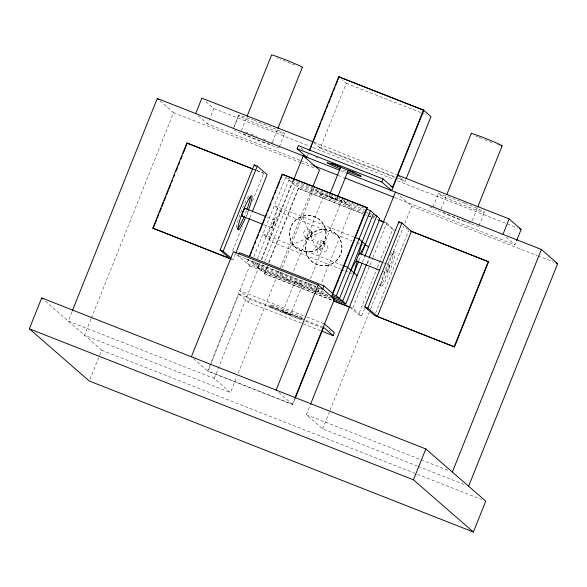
<?xml version="1.0" encoding="UTF-8"?>
<svg xmlns="http://www.w3.org/2000/svg" width="587" height="587" viewBox="0 0 587 587"><rect width="100%" height="100%" fill="white"/><g stroke="black" fill="none" stroke-linecap="round" stroke-linejoin="round"><path stroke-width="0.44" stroke-dasharray="2.94 2.2" d="M320.957 240.633L320.458 244.757L316.613 243.245A4.16 4.124 -48.9 0 0 321.038 248.851A4.16 4.124 -48.9 0 0 323.716 242.167A4.16 4.124 -48.9 0 0 316.613 243.245M269.257 239.547L277.468 208.422M71.988 311.704L68.246 321.052L214.211 378.439L230.478 392.608L236.935 376.465M90.978 319.079L84.521 335.221L230.478 392.608M91.315 318.227L173.547 112.638L158.629 99.643M89.958 379.349L99.306 355.979M99.643 355.142L101.646 350.138L45.118 300.904M299.862 160.251L207.673 124.004L213.851 108.566L204.525 100.443M233.355 128.509L238.586 115.426M234.125 126.601L238.704 115.155M241.33 130.585L246.76 117.011M272.515 141.937L277.607 129.213M232.665 250.774L242.446 226.318M246.496 216.199L248.851 210.3M252.564 201.025L263.358 174.038M235.409 253.966L233.046 259.865L231.762 258.75M249.908 217.704L251.933 212.648M279.324 146.897L284.68 133.55M248.639 259.205L246.944 263.431L314.735 290.088M236.722 254.531L249.695 265.83L207.651 370.947L292.392 404.267L294.425 399.197M294.769 399.476L292.737 404.56L207.996 371.248L238.872 294.043L323.613 327.363M315.887 292.238L261.054 270.68L251.61 262.455L252.278 260.782M253.944 256.607L285.671 177.289L300.625 183.166M256.093 261.853L254.758 265.192L315.402 289.039M257.429 258.515L288.819 180.033L364.424 209.757M259.579 263.761L257.906 267.936L314.397 290.147M261.244 259.586L291.966 182.777L364.248 211.188M214.211 378.439L260.078 263.746M261.78 259.498L293.383 180.488M320.421 330.65L248.396 302.334L249.629 299.245L239.767 290.66L305.864 316.642M261.054 270.68L263.394 264.832M264.73 261.494L295.114 185.514L285.671 177.289M307.28 156.502L308.909 152.437M313.605 293.016L264.568 273.74L264.223 273.439L266.924 266.696M268.611 262.477L298.284 188.273L362.935 213.69M264.568 273.74L267.599 266.146M268.949 262.778L298.629 188.574L298.284 188.273M394.897 177.457L320.326 148.137L346.264 83.288L342.346 79.869M238.293 373.068L279.067 271.121M280.432 267.716L312.372 187.862M280.52 271.891L279.852 273.557L289.303 281.782L291.636 275.941M282.193 267.716L313.92 188.398L323.364 196.623L292.972 272.603M269.756 306.693L270.468 304.947M311.007 236.532L312.555 232.672M282.817 311.822L294.879 281.672L298.277 282.853L302.54 284.732L290.477 314.889L282.817 311.822L290.499 314.845M337.606 197.063C338.758 202.508 325.624 196.77 329.931 194.04M308.769 282.993L308.102 284.666L316.29 291.79M310.442 278.818L342.162 199.499L351.613 207.725L321.221 283.704M319.218 288.716L317.545 292.891L330.841 298.115M359.009 260.342L361.012 255.33M362.495 262.25L364.828 256.402M417.408 466.1L322.659 428.848L306.392 414.679L310.127 405.331M366.875 263.453L368.915 258.361M367.491 263.46L369.517 258.405M364.63 308.388L361.592 315.975L352.684 308.219L372.584 258.471M372.921 257.627L386.745 223.053L385.05 222.385M395.748 177.788L405.067 181.449L405.742 179.769M361.592 315.975L358.518 314.764L377.067 268.391M377.404 267.547L392.578 229.605L384.015 222.143M322.659 428.848L329.799 411.01M330.136 410.159L369.216 312.46M370.573 309.063L403.533 226.648M404.898 223.251L411.692 206.264L398.081 194.414M375.643 313.003L408.699 230.368M433.089 207.035L438.438 193.681M441.028 209.031L446.12 196.307M472.286 220.543L477.37 207.82M479.058 225.423L484.414 212.076M394.603 197.496L514.96 244.816L516.259 241.565M328.925 196.55L336.608 199.573M294.857 281.716L302.54 284.732M266.109 236.81L280.615 211.159M291.211 245.168L330.811 227.888M320.216 193.879L345.31 202.244M254.149 120.35L259.065 122.25A24.97 1.13 21.8 0 1 283.602 133.645A24.97 1.13 21.8 0 1 245.63 118.985A24.97 1.13 21.8 0 1 253.188 119.983M346.264 83.288L420.835 112.601M421.686 112.939L426.771 114.935M313.979 142.208L396.181 174.522M319.13 147.095L395.396 177.076M398.786 178.411L403.871 180.407M213.851 108.566L309.452 146.148M312.864 147.491L393.95 179.373M397.37 180.715L517.719 228.035M315.476 156.927L318.022 157.925M340.856 170.641L345.941 172.637M300.713 160.589L312.666 165.285M338.273 175.352L344.246 177.7M173.547 112.638L300.727 162.636M301.579 162.973L315.241 168.344M411.692 206.264L537.164 255.594M538.015 255.925L554.238 262.301M301.454 183.496L336.351 197.217M337.18 197.54L363.764 207.996M365.077 211.518L368.401 212.824M369.23 213.147L371.725 214.13M253.452 169.166L256.013 170.179M256.864 170.509L263.695 173.194M295.114 185.514L367.396 213.932M368.225 214.262L374.873 216.874M253.511 169.357L256.057 170.362M256.908 170.692L263.71 173.363M368.034 215.7L373.992 218.041M298.629 188.574L362.883 213.837M363.727 214.167L367.11 215.495M367.954 215.833L373.875 218.159M377.258 219.487L378.945 220.154M392.578 229.605L394.119 230.207M393.319 251.493L394.86 252.094A18.314 2.355 -68.5 0 1 386.297 278.994A18.314 2.355 -68.5 0 1 383.032 276.154A18.314 2.355 -68.5 0 1 394.86 252.094M354.071 237.031L274.32 205.677L283.763 213.903L351.884 240.685M356.874 242.644L360.198 243.957M361.027 244.28L363.522 245.263M267.415 217.183L274.907 220.125A4.16 0.536 -68.5 0 1 272.962 226.237A4.16 0.536 -68.5 0 1 272.221 225.591A4.16 0.536 -68.5 0 1 274.907 220.125M383.781 262.932L389.607 265.221A4.16 0.536 -68.5 0 1 387.662 271.333A4.16 0.536 -68.5 0 1 386.921 270.688A4.16 0.536 -68.5 0 1 389.607 265.221M263.497 224.572L271.818 227.844M382.357 271.304L386.517 272.94M342.72 265.419L262.961 234.066L272.412 242.292L340.533 269.073M341.363 269.404L344.686 270.71M345.516 271.033L352.163 273.645M379.73 285.458L381.271 286.067M238.036 255.675L315.997 286.331M320.715 288.701L247.839 260.048L245.205 257.752M251.61 262.455L315.579 287.601M316.408 287.931L322.226 290.213M316.239 289.362L325.374 292.957M315.586 290.418L328.294 295.415M316.892 291.13L327.693 295.371M249.695 265.83L314.096 291.152M314.948 291.482L330.202 297.484M264.223 273.439L313.421 292.781M314.272 293.118L332.198 300.162M350.982 307.544L352.684 308.219M314.449 293.346L332.198 300.331M306.715 316.98L324.508 323.973M249.629 299.245L302.166 319.9A18.314 0.829 21.8 0 1 276.044 309.797A18.314 0.829 21.8 0 1 276.58 308.593A18.314 0.829 21.8 0 1 302.496 319.328M305.556 321.236L321.661 327.561M329.285 330.562L330.98 331.229M306.392 414.679L448.938 470.723M418.26 466.43L466.063 485.229M101.646 350.138L481.479 499.471M317.068 191.135L348.465 204.988M442.642 212.076L444.726 213.059A16.649 0.756 21.8 0 0 463.356 220.631M506.302 237.273L514.96 244.816M400.539 177.509L405.067 181.449M313.803 142.45L320.326 148.137M406.131 228.13L407.415 229.253M301.05 148.005L303.09 149.78M386.745 223.053L395.653 230.808M332.337 197.687L332.763 198.061M198.347 115.888L207.673 124.004M310.156 230.28L313.495 233.193M322.945 241.418L326.284 244.324M305.181 236.957L308.527 239.87M317.971 248.096L321.309 251.001M272.933 223.61L273.366 223.985M349.955 307.309L358.518 314.764M238.872 294.043L248.396 302.334M278.832 392.454L292.737 404.56M193.417 358.554L207.996 371.248M302.562 216.779L319.46 256.277M302.855 318.367A18.314 0.829 21.8 0 1 276.66 308.248A18.314 0.829 21.8 0 1 277.196 307.045A18.314 0.829 21.8 0 1 303.112 317.78M346.073 171.14A18.314 0.829 21.8 0 1 341.634 169.364M389.995 255.308A18.314 2.355 -68.5 0 1 392.945 256.519A18.314 2.355 -68.5 0 1 384.177 279.559A18.314 2.355 -68.5 0 1 379.701 282.362M246.437 210.865A18.314 2.355 -68.5 0 1 244.691 215.319M236.378 227.609A18.314 2.355 -68.5 0 1 242.725 207.644A18.314 2.355 -68.5 0 1 250.194 195.222M248.25 210.733A18.314 2.355 -68.5 0 1 245.924 216.654M478.853 225.973A24.97 1.13 21.8 0 1 462.094 220.595A24.97 1.13 21.8 0 1 434.806 209.045M432.516 208.04A24.97 1.13 21.8 0 1 428.393 206.331M471.266 223.089A16.649 0.756 21.8 0 1 464.214 220.947M499.97 145.422A16.649 0.756 21.8 0 1 497.468 144.593M492.031 142.597A16.649 0.756 21.8 0 1 482.485 138.811M481.714 138.488A16.649 0.756 21.8 0 1 478.779 137.248M477.928 136.881A16.649 0.756 21.8 0 1 475.609 135.854M279.118 147.447A24.97 1.13 21.8 0 1 261.626 141.783A24.97 1.13 21.8 0 1 234.477 130.211M269.947 144.277A16.649 0.756 21.8 0 1 255.088 138.803A16.649 0.756 21.8 0 1 241.44 132.809M245.806 132.097A24.97 1.13 21.8 0 1 247.985 132.889M251.111 134.063A24.97 1.13 21.8 0 1 256.989 136.331M263.042 138.752A24.97 1.13 21.8 0 1 266.417 140.139M271.172 142.149A24.97 1.13 21.8 0 1 273.351 143.096M294.887 65.04A16.649 0.756 21.8 0 1 291.944 63.939M290.389 63.345A16.649 0.756 21.8 0 1 280.138 59.192M278.385 58.436A16.649 0.756 21.8 0 1 276.778 57.731M464.845 203.197L458.799 200.776A24.97 1.13 21.8 0 0 441.563 195.75A24.97 1.13 21.8 0 0 480.672 211.393A24.97 1.13 21.8 0 0 464.845 203.197M311.594 240.626A4.16 4.124 -48.9 0 0 314.265 233.942A4.16 4.124 -48.9 0 0 307.17 235.02A4.16 4.124 -48.9 0 0 311.594 240.626M326.189 265.544A18.314 18.138 -48.9 0 0 337.958 236.128A18.314 18.138 -48.9 0 0 306.722 240.868A18.314 18.138 -48.9 0 0 326.189 265.544M324.376 251.764A4.16 4.124 -48.9 0 0 327.054 245.08A4.16 4.124 -48.9 0 0 319.952 246.151A4.16 4.124 -48.9 0 0 324.376 251.764M326.365 265.698A18.314 18.138 -48.9 0 0 338.127 236.275A18.314 18.138 -48.9 0 0 306.898 241.022A18.314 18.138 -48.9 0 0 326.365 265.698M310.406 251.801A18.314 18.138 -48.9 0 0 322.175 222.385A18.314 18.138 -48.9 0 0 290.939 227.125A18.314 18.138 -48.9 0 0 310.406 251.801M310.237 251.654A18.314 18.138 -48.9 0 0 322.006 222.231A18.314 18.138 -48.9 0 0 290.77 226.978A18.314 18.138 -48.9 0 0 310.237 251.654M308.256 237.72A4.16 4.124 -48.9 0 0 310.927 231.036A4.16 4.124 -48.9 0 0 303.831 232.107A4.16 4.124 -48.9 0 0 308.256 237.72"/><path stroke-width="0.88" d="M353.998 272.867L357.094 261.134M358.892 254.31L362.208 241.734M29.35 328.815L41.699 297.932L425.802 448.945L485.75 501.151L473.393 532.027L89.29 381.022L29.35 328.815L413.453 479.828L473.393 532.027M72.326 310.853L157.279 98.462L339.161 169.973M195.684 113.562L201.862 98.124L313.135 141.871L312.159 144.307M231.344 259.197L152.811 228.16L186.871 142.993L252.601 168.836M153.156 228.453L156.524 220.022M157.199 218.335L158.886 214.123M159.561 212.435L161.249 208.216M161.924 206.536L163.604 202.317M164.279 200.629L165.967 196.418M166.642 194.73L168.33 190.511M169.005 188.823L170.692 184.612M171.367 182.924L172.373 180.392M173.723 177.017L174.735 174.493M176.085 171.118L177.435 167.743M178.448 165.218L179.798 161.843M180.811 159.312L182.153 155.944M183.166 153.412L186.879 144.138M247.098 116.167L271.532 55.083A16.649 0.756 21.8 0 1 273.072 55.281L275.31 56A16.649 0.756 21.8 0 1 301.586 66.757L302.378 67.278L277.945 128.362M152.811 228.16L229.634 258.361L220.11 250.069L254.178 164.91L257.245 166.114L267.107 174.706L252.271 211.804M231.117 258.185L223.185 251.28L257.245 166.114M191.384 356.779L233.428 251.662L318.169 284.981L334.436 299.15L295.1 397.502M235.747 253.122L249.57 218.547M238.652 254.134L239.276 252.593L324.009 285.906L332.58 293.361L366.897 207.549L282.164 174.229L249.196 256.651M249.989 255.815L251.684 251.581M252.366 249.886L253.379 247.347M254.736 243.957L255.749 241.418M257.106 238.036L258.456 234.646M259.476 232.107L262.184 225.335M262.859 223.64L264.554 219.406M265.229 217.711L266.924 213.477M267.599 211.782L269.294 207.549M269.976 205.861L270.989 203.315M272.346 199.932L273.359 197.393M274.716 194.003L276.066 190.621M277.086 188.075L279.794 181.302M280.469 179.607L282.164 175.374M306.957 157.309L297.095 148.724L298.335 145.635L383.069 178.954L392.593 187.238L423.469 110.04L338.728 76.721L309.21 150.529M293.72 179.637L303.237 155.849L319.504 170.017L312.71 187.011M309.885 150.001L311.506 145.936M313.473 141.027L320.884 122.5M321.559 120.819L323.239 116.608M323.914 114.92L325.602 110.708M326.269 109.028L327.957 104.816M328.632 103.129L330.312 98.917M330.987 97.237L332.675 93.025M333.343 91.337L335.03 87.125M335.705 85.445L337.386 81.233M338.061 79.546L339.073 77.022L338.728 76.721M330.261 193.204L340.651 167.229M337.921 196.271L348.311 170.296M276.125 390.098L318.169 284.981M324.009 285.906L322.777 288.995L321.082 288.327M331.684 296.751L367.242 207.849L366.897 207.549M295.114 398.624L323.613 327.363L333.137 335.647L334.37 332.558L324.508 323.973M362.157 263.086L345.794 303.993L336.351 295.767L370.412 210.608L366.259 208.972M339.073 77.022L423.814 110.334L391.698 190.628L381.836 182.043L383.069 178.954M373.559 213.345L339.499 298.512L332.022 295.569M358.679 261.178L342.647 301.256L331.017 296.677M361.35 254.494L376.707 216.089L375.049 215.436M364.828 256.402L379.855 218.834L370.412 210.608M310.472 404.487L366.537 264.304M369.252 257.51L395.418 192.088M406.079 178.925L431.005 116.6L423.469 110.04M364.769 306.942L398.837 221.783L401.904 222.987L411.428 231.278L488.589 261.78L454.529 346.939L374.631 315.535L364.769 306.942L367.844 308.153L377.36 316.444L454.529 346.939M367.844 308.153L401.904 222.987M377.36 316.444L411.428 231.278M446.795 194.613L471.229 133.528M477.715 206.969L502.142 145.884M454.184 346.646L488.245 261.479M502.971 234.374L509.149 218.936L397.876 175.19L399.204 176.349M413.453 479.828L425.802 448.945M516.582 240.751L521.131 229.378L509.149 218.936M452.35 472.065L541.383 249.475L346.785 172.974M468.624 486.234L557.65 263.644L541.383 249.475M350.85 270.123L356.705 259.77M359.948 254.039L365.356 244.478M519.429 228.703L521.131 229.378M297.095 148.724L381.836 182.043M390.898 186.578L392.593 187.238M313.517 165.622L337.415 175.014M345.097 178.037L393.752 197.166M555.94 262.976L557.65 263.644M367.242 207.849L282.164 174.229M251.808 168.689L186.871 142.993M410.394 231.036L488.589 261.78M379.092 220.044L384.199 222.055M378.945 220.154L384.015 222.143M354.9 237.361L359.061 238.99L368.504 247.222M244.948 208.348L265.75 216.522M359.648 253.437L382.951 262.602M241.859 216.067L262.668 224.249M356.558 261.164L379.862 270.321M343.549 265.75L347.702 267.378L357.145 275.611M220.11 250.069L223.185 251.28M332.198 294.138L336.351 295.767M332.741 298.482L334.436 299.15M333.335 299.099L345.794 303.993M333.908 300.837L350.123 307.214M333.893 300.992L349.955 307.309M322.116 331.317L333.137 335.647M398.837 221.783L400.187 222.957M254.178 164.91L255.536 166.092M157.279 98.462L158.629 99.643M41.699 297.932L43.064 299.121M356.977 260.833A4.16 0.536 -68.5 0 1 357.476 257.436A4.16 0.536 -68.5 0 1 359.706 253.665M340.181 168.77A18.314 0.829 21.8 0 1 330.312 163.443A18.314 0.829 21.8 0 1 358.452 174.699A18.314 0.829 21.8 0 1 347.533 171.705M354.893 172.695A18.314 0.829 21.8 0 1 348.157 170.164M340.805 167.222A18.314 0.829 21.8 0 1 334.898 164.72M334.186 164.411A18.314 0.829 21.8 0 1 331.802 163.34M245.615 217.381A18.314 2.355 -68.5 0 1 238.168 226.406A18.314 2.355 -68.5 0 1 249.262 198.208A18.314 2.355 -68.5 0 1 248.521 209.999M250.451 196.227A18.314 2.355 -68.5 0 1 246.98 209.398M244.383 216.053A18.314 2.355 -68.5 0 1 237.331 229.04M242.277 215.737A4.16 0.536 -68.5 0 1 242.974 211.834A4.16 0.536 -68.5 0 1 244.955 209.053M471.699 133.924A16.649 0.756 21.8 0 1 490.893 140.601L494.599 142.164A16.649 0.756 21.8 0 1 501.562 145.862M302.378 67.278A16.649 0.756 21.8 0 1 302.122 67.388"/></g></svg>
